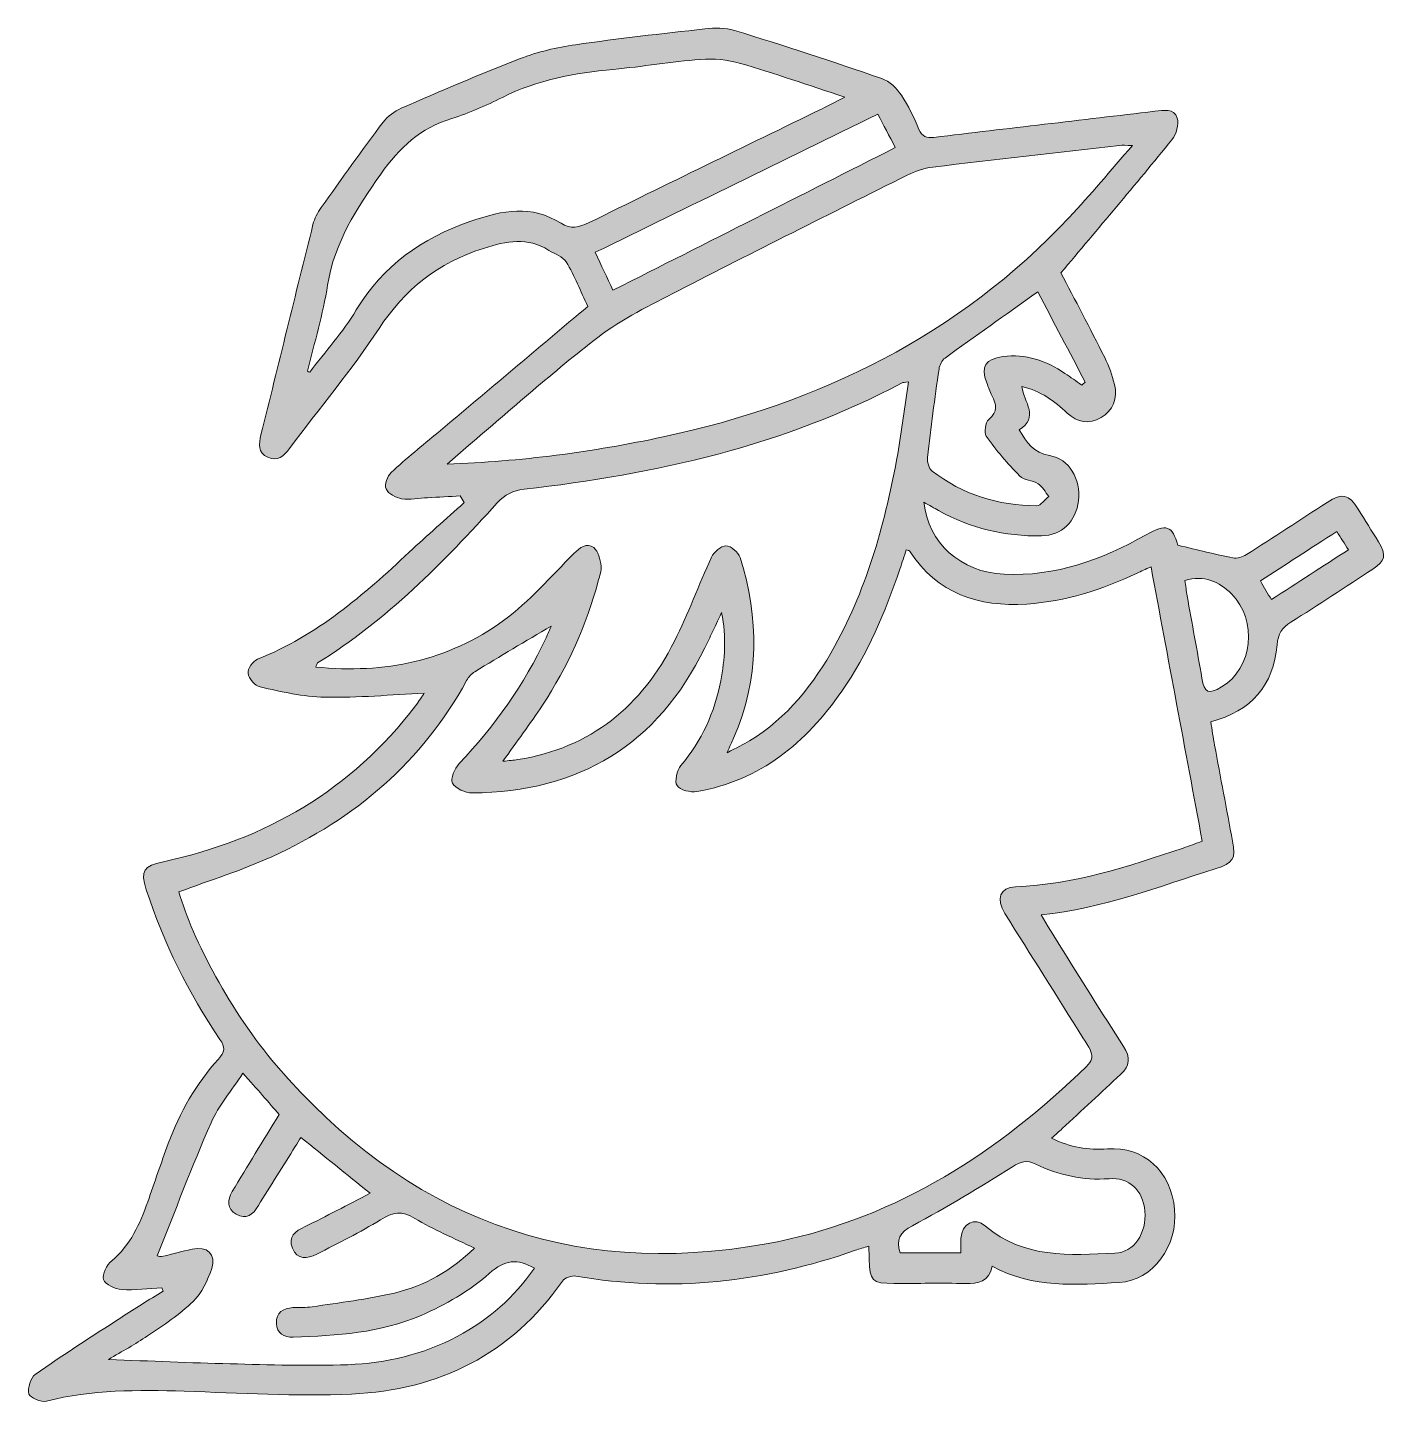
# Model space of a CAD drawing. Header units: inches. Extents: x 115 to 7891, y -2317 to 2748.
# Drawn here: x 1349 to 2292, y -1077 to -123 of the extents above; entities that cross this region are included whole.
import ezdxf

# ---------------------------------------------------------------- set-up
doc = ezdxf.new("R2010")
doc.units = ezdxf.units.IN
doc.header["$MEASUREMENT"] = 0
doc.layers.add('Layer 1', color=7, linetype='Continuous')

# ---------------------------------------------------------------- blocks, each defined once
blk = doc.blocks.new('block 7')
at = {"layer": 'Layer 1', "true_color": 0x92332f}
h = blk.add_hatch(color=17, dxfattribs=at)
h.dxf.hatch_style = 2
edge = h.paths.add_edge_path()
edge.add_spline(control_points=[(2147.03, -482.41), (2161.14, -485.71), (2173.17, -488.8), (2185.35, -491.17), (2188.22, -491.73), (2192.04, -490.57), (2194.63, -488.93), (2213.39, -477.07), (2231.92, -464.84), (2250.58, -452.81), (2261.34, -445.88), (2265.56, -446.83), (2272.27, -457.5), (2277, -465.02), (2281.66, -472.58), (2286.27, -480.16), (2291.81, -489.27), (2291.06, -493.24), (2282.24, -499.03), (2263.42, -511.39), (2244.63, -523.81), (2225.53, -535.72), (2219.34, -539.58), (2216.54, -543.84), (2215.91, -551.41), (2213.57, -579.71), (2198.09, -597.47), (2169.95, -604.87), (2170.82, -610.22), (2171.61, -615.72), (2172.63, -621.18), (2176.73, -643.32), (2180.93, -665.44), (2185.02, -687.59), (2187.36, -700.26), (2185.73, -702.84), (2173.1, -706.81), (2133.88, -719.15), (2095.38, -734.17), (2052.32, -738.78), (2057.03, -746.53), (2060.83, -752.98), (2064.82, -759.33), (2079.66, -782.96), (2094.41, -806.66), (2109.53, -830.11), (2114.3, -837.52), (2113.97, -843.48), (2107.47, -849.44), (2093.91, -861.86), (2080.49, -874.44), (2067.01, -886.95), (2064.75, -889.04), (2062.46, -891.11), (2059.6, -893.72), (2072.54, -899.93), (2085.11, -902.1), (2098.31, -901.09), (2123.4, -899.18), (2142.33, -916.27), (2144.91, -943.12), (2147.3, -968.09), (2129.86, -992.46), (2106.46, -993.7), (2076.82, -995.27), (2046.64, -998), (2018.42, -982.31), (2016.14, -993.02), (2008.92, -994.66), (1999.78, -994.42), (1983.29, -993.99), (1966.79, -994.4), (1950.29, -994.39), (1935.19, -994.38), (1933.28, -992.44), (1933.14, -977.47), (1933.11, -974.96), (1932.93, -972.44), (1932.76, -968.57), (1929.3, -969.6), (1926.39, -970.33), (1923.58, -971.33), (1860.45, -993.65), (1795.96, -1000.78), (1729.67, -989.23), (1726.81, -988.73), (1722.04, -990.43), (1720.44, -992.71), (1684.86, -1043.6), (1634.69, -1068.32), (1574.12, -1071.06), (1535.57, -1072.8), (1496.8, -1070.3), (1458.15, -1069.11), (1426.04, -1068.13), (1394.12, -1067.87), (1362.63, -1075.99), (1359, -1076.92), (1351.15, -1073.68), (1350.48, -1071.04), (1349.44, -1066.99), (1351.49, -1059.72), (1354.76, -1057.42), (1374.17, -1043.73), (1394.28, -1031.03), (1414.22, -1018.11), (1423.91, -1011.83), (1433.75, -1005.78), (1443.52, -999.63), (1443.21, -998.88), (1442.91, -998.14), (1442.6, -997.39), (1433.3, -997.89), (1423.93, -999.2), (1414.71, -998.54), (1410.17, -998.21), (1403.41, -995.08), (1402.22, -991.63), (1401.04, -988.24), (1404.44, -981.41), (1407.88, -978.58), (1421.09, -967.73), (1427.34, -953.04), (1432.81, -937.71), (1437.61, -924.28), (1442.06, -910.72), (1447.05, -897.37), (1455.12, -875.79), (1466.21, -855.86), (1481.88, -838.86), (1486.44, -833.91), (1486.6, -830.63), (1482.87, -825.14), (1460.99, -792.96), (1443.93, -758.35), (1431.83, -721.34), (1427.48, -708.04), (1429.81, -704.96), (1443.67, -701.94), (1514.65, -686.45), (1574.13, -652.23), (1618.56, -593.77), (1621, -590.56), (1623.1, -587.1), (1624.48, -585.07), (1601.66, -586.11), (1578.64, -588.26), (1555.68, -587.81), (1540.63, -587.52), (1525.55, -583.97), (1510.73, -580.74), (1507.22, -579.97), (1502.88, -574.86), (1502.35, -571.25), (1501.91, -568.28), (1505.82, -562.72), (1509.04, -561.45), (1550.13, -545.23), (1582.52, -516.9), (1614.12, -487.33), (1626.63, -475.62), (1639.53, -464.35), (1652.26, -452.88), (1651.36, -451.34), (1650.47, -449.8), (1649.58, -448.26), (1642.01, -448.68), (1634.45, -449.09), (1626.89, -449.51), (1620.87, -449.84), (1614.71, -451.11), (1608.89, -450.19), (1604.86, -449.56), (1599.61, -446.7), (1598.07, -443.37), (1596.8, -440.6), (1598.97, -434.46), (1601.64, -431.97), (1612.05, -422.23), (1623.25, -413.34), (1634.17, -404.15), (1668.61, -375.16), (1703.06, -346.18), (1737.98, -316.8), (1733.02, -306.29), (1728.81, -295.67), (1723.04, -285.98), (1720.79, -282.22), (1715.02, -280.55), (1710.85, -277.93), (1695.95, -268.55), (1682.1, -271.33), (1665.56, -276.62), (1634.02, -286.72), (1611.27, -304.71), (1593.19, -332.17), (1574.21, -360.98), (1551.89, -387.59), (1531.18, -415.27), (1527.23, -420.54), (1522.97, -424.62), (1516.1, -421.47), (1509.09, -418.24), (1509.8, -412.2), (1511.35, -405.93), (1523.38, -357.31), (1535.25, -308.66), (1547.4, -260.07), (1548.44, -255.9), (1550.64, -251.79), (1553.15, -248.26), (1567.28, -228.34), (1581.47, -208.46), (1596.15, -188.94), (1599.19, -184.89), (1603.91, -181.42), (1608.6, -179.39), (1635.94, -167.55), (1663.29, -155.66), (1691.09, -144.97), (1703.33, -140.26), (1716.48, -137.25), (1729.48, -135.36), (1759.28, -131.04), (1789.23, -127.68), (1819.17, -124.4), (1825.93, -123.66), (1833.34, -123.4), (1839.69, -125.37), (1873.9, -135.98), (1907.97, -147.08), (1941.82, -158.78), (1947.13, -160.61), (1952.15, -165.62), (1955.43, -170.43), (1960.39, -177.71), (1964.01, -185.97), (1967.61, -194.08), (1969.81, -199.06), (1972.87, -200.21), (1978, -199.6), (2029.01, -193.47), (2080.04, -187.56), (2131.06, -181.51), (2137.17, -180.78), (2144.54, -179.27), (2146.72, -186.25), (2148.06, -190.54), (2146.09, -197.55), (2143.06, -201.26), (2117.64, -232.42), (2091.64, -263.09), (2066.09, -293.57), (2075.63, -311.93), (2086.26, -331.99), (2096.44, -352.26), (2099.41, -358.17), (2101.55, -364.59), (2103.25, -370.99), (2105.76, -380.49), (2101.95, -389.39), (2093.97, -393.91), (2085.4, -398.77), (2077.47, -397.28), (2070.41, -390.76), (2061.57, -382.59), (2052.24, -375.39), (2038.93, -372.32), (2040.44, -383.43), (2051.33, -393.88), (2037.1, -402.33), (2042.42, -411.14), (2047.02, -418.49), (2058.12, -420.31), (2071.87, -422.57), (2079.91, -436.39), (2078.22, -451.53), (2076.61, -465.89), (2066.66, -475.7), (2052.48, -475.94), (2027.25, -476.36), (2003.43, -470.58), (1981.24, -458.41), (1978.03, -456.65), (1974.86, -454.81), (1971.07, -452.66), (1973.79, -480.73), (1996.69, -501.16), (2026.61, -502.58), (2062.39, -504.28), (2094.6, -492.47), (2125.15, -475.16), (2139.22, -467.18), (2143.48, -468.88), (2147.03, -482.41)], knot_values=[0, 0, 0, 0, 1, 1, 1, 2, 2, 2, 3, 3, 3, 4, 4, 4, 5, 5, 5, 6, 6, 6, 7, 7, 7, 8, 8, 8, 9, 9, 9, 10, 10, 10, 11, 11, 11, 12, 12, 12, 13, 13, 13, 14, 14, 14, 15, 15, 15, 16, 16, 16, 17, 17, 17, 18, 18, 18, 19, 19, 19, 20, 20, 20, 21, 21, 21, 22, 22, 22, 23, 23, 23, 24, 24, 24, 25, 25, 25, 26, 26, 26, 27, 27, 27, 28, 28, 28, 29, 29, 29, 30, 30, 30, 31, 31, 31, 32, 32, 32, 33, 33, 33, 34, 34, 34, 35, 35, 35, 36, 36, 36, 37, 37, 37, 38, 38, 38, 39, 39, 39, 40, 40, 40, 41, 41, 41, 42, 42, 42, 43, 43, 43, 44, 44, 44, 45, 45, 45, 46, 46, 46, 47, 47, 47, 48, 48, 48, 49, 49, 49, 50, 50, 50, 51, 51, 51, 52, 52, 52, 53, 53, 53, 54, 54, 54, 55, 55, 55, 56, 56, 56, 57, 57, 57, 58, 58, 58, 59, 59, 59, 60, 60, 60, 61, 61, 61, 62, 62, 62, 63, 63, 63, 64, 64, 64, 65, 65, 65, 66, 66, 66, 67, 67, 67, 68, 68, 68, 69, 69, 69, 70, 70, 70, 71, 71, 71, 72, 72, 72, 73, 73, 73, 74, 74, 74, 75, 75, 75, 76, 76, 76, 77, 77, 77, 78, 78, 78, 79, 79, 79, 80, 80, 80, 81, 81, 81, 82, 82, 82, 83, 83, 83, 84, 84, 84, 85, 85, 85, 86, 86, 86, 87, 87, 87, 88, 88, 88, 89, 89, 89, 90, 90, 90, 91, 91, 91, 92, 92, 92, 93, 93, 93, 94, 94, 94, 95, 95, 95, 96, 96, 96, 97, 97, 97, 98, 98, 98, 98], degree=3, periodic=1)
edge = h.paths.add_edge_path()
edge.add_spline(control_points=[(1454.47, -722.83), (1463.92, -756.06), (1490.75, -806.61), (1521.84, -842.93), (1611.62, -947.84), (1724.74, -991.65), (1861.58, -966.91), (1946.28, -951.6), (2016.53, -907.68), (2078.31, -849.16), (2090.1, -838), (2090.1, -837.93), (2081.34, -823.99), (2063.3, -795.26), (2045.17, -766.59), (2027.19, -737.82), (2020.91, -727.79), (2023.86, -719.78), (2034.44, -719.34), (2074.94, -717.67), (2112.87, -705.19), (2150.76, -692.41), (2155.12, -690.94), (2159.44, -689.32), (2164.05, -687.67), (2152.15, -623.87), (2140.43, -561.08), (2128.53, -497.36), (2124.47, -499.21), (2121.63, -500.44), (2118.84, -501.76), (2094.56, -513.22), (2069.34, -521.45), (2042.37, -523.19), (2008.79, -525.36), (1980.28, -516.06), (1961, -486.42), (1960.73, -486), (1959.89, -485.96), (1958.83, -485.54), (1957.33, -490.07), (1955.87, -494.56), (1954.36, -499.03), (1944.25, -528.86), (1932.09, -557.74), (1914.01, -583.74), (1889.23, -619.37), (1857.76, -645.62), (1813.68, -653.2), (1809.23, -653.97), (1801.92, -652.27), (1799.91, -649.15), (1798, -646.17), (1799.75, -638.58), (1802.54, -635.22), (1816.87, -617.91), (1826.01, -598.36), (1830.17, -576.47), (1833, -561.55), (1834.22, -546.5), (1830.72, -529.13), (1827.94, -535.15), (1826.25, -538.87), (1824.5, -542.56), (1822.73, -546.28), (1820.9, -549.98), (1819.09, -553.68), (1786.27, -620.82), (1731.95, -653.68), (1657.76, -654.21), (1652.99, -654.24), (1646.2, -651.14), (1644.08, -647.39), (1642.5, -644.58), (1645.7, -637.24), (1648.86, -633.88), (1673.38, -607.77), (1693.86, -579), (1709.13, -546.57), (1710.5, -543.67), (1711.67, -540.67), (1712.62, -538.45), (1694.82, -549.05), (1677.14, -559.47), (1659.6, -570.13), (1657.31, -571.52), (1655.23, -573.83), (1653.94, -576.2), (1623.09, -632.65), (1576.67, -672.1), (1518.83, -698.45), (1498.22, -707.84), (1476.41, -714.61), (1454.47, -722.83)], knot_values=[0, 0, 0, 0, 1, 1, 1, 2, 2, 2, 3, 3, 3, 4, 4, 4, 5, 5, 5, 6, 6, 6, 7, 7, 7, 8, 8, 8, 9, 9, 9, 10, 10, 10, 11, 11, 11, 12, 12, 12, 13, 13, 13, 14, 14, 14, 15, 15, 15, 16, 16, 16, 17, 17, 17, 18, 18, 18, 19, 19, 19, 20, 20, 20, 21, 21, 21, 22, 22, 22, 23, 23, 23, 24, 24, 24, 25, 25, 25, 26, 26, 26, 27, 27, 27, 28, 28, 28, 29, 29, 29, 30, 30, 30, 31, 31, 31, 31], degree=3, periodic=1)
edge = h.paths.add_edge_path()
edge.add_spline(control_points=[(1960.27, -369.07), (1957.6, -369.56), (1956.61, -369.51), (1955.85, -369.91), (1873.77, -413.27), (1785.13, -433.4), (1693.74, -443.58), (1686.06, -444.44), (1680.47, -447.21), (1675.15, -453.07), (1637.61, -494.5), (1598.62, -534.4), (1550.58, -564.1), (1550, -564.46), (1549.91, -565.6), (1549.37, -566.9), (1597.04, -571.73), (1641.19, -562.72), (1679.6, -534.63), (1697.53, -521.51), (1712.37, -504.1), (1728.24, -488.27), (1732.5, -484.02), (1737.18, -480.38), (1742.08, -484.12), (1745.26, -486.55), (1746.5, -492.35), (1747.24, -496.87), (1747.77, -500.07), (1746.12, -503.67), (1745.25, -507.05), (1737.19, -538.02), (1723.99, -566.74), (1706.48, -593.43), (1698.04, -606.3), (1688.75, -618.61), (1679.06, -632.29), (1683.37, -631.78), (1686.45, -631.54), (1689.49, -631.06), (1740.28, -623.05), (1775.43, -593.94), (1798.05, -549.03), (1807.58, -530.11), (1814.75, -510.02), (1823.69, -490.78), (1825.37, -487.16), (1830.33, -482.86), (1833.77, -482.87), (1837.16, -482.88), (1842.52, -487.34), (1843.62, -490.9), (1856.64, -533.15), (1857.42, -575.13), (1838.9, -616.28), (1837.72, -618.9), (1836.64, -621.56), (1834.61, -626.31), (1841.3, -622.77), (1845.88, -620.64), (1850.18, -618.04), (1876.5, -602.1), (1894.66, -578.69), (1909.27, -552.29), (1932.26, -510.71), (1944.46, -465.49), (1952.85, -419.12), (1955.8, -402.79), (1957.75, -386.27), (1960.27, -369.07)], knot_values=[0, 0, 0, 0, 1, 1, 1, 2, 2, 2, 3, 3, 3, 4, 4, 4, 5, 5, 5, 6, 6, 6, 7, 7, 7, 8, 8, 8, 9, 9, 9, 10, 10, 10, 11, 11, 11, 12, 12, 12, 13, 13, 13, 14, 14, 14, 15, 15, 15, 16, 16, 16, 17, 17, 17, 18, 18, 18, 19, 19, 19, 20, 20, 20, 21, 21, 21, 22, 22, 22, 23, 23, 23, 23], degree=3, periodic=1)
edge = h.paths.add_edge_path()
edge.add_spline(control_points=[(1640.35, -426.12), (1691.57, -424.41), (1741.14, -417.83), (1790.21, -407.31), (1898.97, -384), (1994.94, -337.11), (2071.85, -255.06), (2086.48, -239.45), (2100.16, -222.95), (2115.79, -205.15), (2110.84, -205.15), (2108.74, -204.94), (2106.68, -205.18), (2063.52, -210.11), (2020.34, -214.95), (1977.22, -220.23), (1971.12, -220.97), (1964.91, -223.1), (1959.39, -225.86), (1906.35, -252.36), (1853.3, -278.85), (1800.58, -305.96), (1781.5, -315.77), (1761.86, -325.38), (1744.98, -338.33), (1714.06, -362.04), (1684.98, -388.16), (1655.16, -413.3), (1650.17, -417.51), (1645.29, -421.84), (1640.35, -426.12)], knot_values=[0, 0, 0, 0, 1, 1, 1, 2, 2, 2, 3, 3, 3, 4, 4, 4, 5, 5, 5, 6, 6, 6, 7, 7, 7, 8, 8, 8, 9, 9, 9, 10, 10, 10, 10], degree=3, periodic=1)
edge = h.paths.add_edge_path()
edge.add_spline(control_points=[(1543.63, -361.8), (1544.12, -362.03), (1544.62, -362.26), (1545.12, -362.49), (1555.99, -348.14), (1568.18, -334.6), (1577.45, -319.29), (1596.22, -288.31), (1622.48, -269.63), (1656.85, -257.78), (1679.37, -250), (1698.74, -246.1), (1719.39, -259.2), (1725.97, -263.37), (1732.06, -262.07), (1738.91, -258.69), (1792.65, -232.17), (1846.57, -206.01), (1900.42, -179.71), (1905.1, -177.43), (1909.7, -174.99), (1916.21, -171.67), (1890.74, -163.36), (1867.44, -155.2), (1843.78, -148.32), (1834.98, -145.76), (1825.22, -144.81), (1816.09, -145.51), (1795.87, -147.05), (1775.82, -150.63), (1755.62, -152.43), (1728.9, -154.82), (1703.03, -159.7), (1678.75, -171.85), (1667.44, -177.51), (1655.73, -182.77), (1643.67, -186.48), (1622.03, -193.14), (1607.38, -206.71), (1594.37, -225.14), (1577.56, -248.97), (1562.31, -272.48), (1557.56, -302.05), (1554.33, -322.19), (1548.37, -341.9), (1543.63, -361.8)], knot_values=[0, 0, 0, 0, 1, 1, 1, 2, 2, 2, 3, 3, 3, 4, 4, 4, 5, 5, 5, 6, 6, 6, 7, 7, 7, 8, 8, 8, 9, 9, 9, 10, 10, 10, 11, 11, 11, 12, 12, 12, 13, 13, 13, 14, 14, 14, 15, 15, 15, 15], degree=3, periodic=1)
edge = h.paths.add_edge_path()
edge.add_spline(control_points=[(1587.07, -931.86), (1570.31, -918.34), (1555.56, -906.45), (1539.06, -893.15), (1537.86, -895.06), (1536.51, -897.22), (1535.15, -899.37), (1526.59, -913.04), (1517.82, -926.58), (1509.56, -940.42), (1505.74, -946.81), (1501.14, -950.42), (1494.15, -946.36), (1487.6, -942.57), (1487.95, -936.48), (1491.45, -930.65), (1501.97, -913.08), (1512.68, -895.61), (1523.92, -877.1), (1516.95, -869.16), (1508.73, -859.78), (1498.87, -848.55), (1490.82, -860.8), (1481.92, -871.06), (1476.71, -882.94), (1463.41, -913.26), (1451.76, -944.3), (1439.38, -975.23), (1440.51, -975.44), (1441.49, -975.93), (1442.31, -975.74), (1449.4, -974.08), (1456.45, -972.22), (1463.54, -970.56), (1473.8, -968.15), (1480.55, -974.18), (1477.16, -984.04), (1474.35, -992.22), (1470.37, -1000.97), (1464.35, -1006.84), (1454.96, -1016.02), (1443.62, -1023.29), (1432.69, -1030.77), (1424.31, -1036.49), (1415.29, -1041.28), (1405.56, -1047.09), (1434.95, -1048.17), (1462.45, -1049.46), (1489.96, -1050.1), (1517.2, -1050.73), (1544.49, -1051.71), (1571.68, -1050.69), (1598.13, -1049.69), (1623.77, -1043.69), (1647.49, -1031.07), (1669.09, -1019.58), (1686.98, -1004.06), (1700.94, -983.74), (1688.95, -977.13), (1680.59, -977.68), (1669.67, -987.44), (1656.05, -999.62), (1639.22, -1009.19), (1622.32, -1016.52), (1594.36, -1028.65), (1563.98, -1030.58), (1533.77, -1031.62), (1527.2, -1031.84), (1522.34, -1029.14), (1522, -1022.09), (1521.65, -1014.49), (1526.66, -1011.55), (1533.54, -1011.14), (1537.97, -1010.88), (1542.48, -1011.26), (1546.84, -1010.59), (1565.9, -1007.64), (1585.16, -1005.44), (1603.89, -1001.01), (1624.79, -996.07), (1643.22, -985.59), (1659.29, -969.91), (1645.04, -962.88), (1630.99, -957.04), (1618.12, -949.25), (1609.13, -943.81), (1602.81, -944.79), (1594.29, -950.14), (1580.11, -959.03), (1564.9, -966.3), (1550.01, -974.06), (1543.39, -977.51), (1536.54, -978.01), (1533.17, -969.96), (1529.81, -961.96), (1535.15, -958.15), (1541.91, -954.9), (1556.67, -947.79), (1571.12, -940.05), (1587.07, -931.86)], knot_values=[0, 0, 0, 0, 1, 1, 1, 2, 2, 2, 3, 3, 3, 4, 4, 4, 5, 5, 5, 6, 6, 6, 7, 7, 7, 8, 8, 8, 9, 9, 9, 10, 10, 10, 11, 11, 11, 12, 12, 12, 13, 13, 13, 14, 14, 14, 15, 15, 15, 16, 16, 16, 17, 17, 17, 18, 18, 18, 19, 19, 19, 20, 20, 20, 21, 21, 21, 22, 22, 22, 23, 23, 23, 24, 24, 24, 25, 25, 25, 26, 26, 26, 27, 27, 27, 28, 28, 28, 29, 29, 29, 30, 30, 30, 31, 31, 31, 32, 32, 32, 33, 33, 33, 33], degree=3, periodic=1)
edge = h.paths.add_edge_path()
edge.add_spline(control_points=[(1996.62, -973.24), (1996.62, -969.48), (1996.44, -966.34), (1996.66, -963.22), (1997.36, -952.94), (2006.04, -947.93), (2013.76, -954.57), (2040.37, -977.44), (2072.13, -974.58), (2103.41, -973.44), (2116.83, -972.95), (2125.63, -959.36), (2124.24, -944.28), (2122.87, -929.47), (2113.4, -920.66), (2099.39, -921.73), (2081.51, -923.1), (2064.63, -919.31), (2048.73, -911.6), (2042.34, -908.51), (2038.27, -909.89), (2032.58, -913.43), (2009.74, -927.63), (1986.74, -941.67), (1963.04, -954.34), (1954.25, -959.03), (1951.37, -963.69), (1954.61, -973.24), (1968.27, -973.24), (1982.05, -973.24), (1996.62, -973.24)], knot_values=[0, 0, 0, 0, 1, 1, 1, 2, 2, 2, 3, 3, 3, 4, 4, 4, 5, 5, 5, 6, 6, 6, 7, 7, 7, 8, 8, 8, 9, 9, 9, 10, 10, 10, 10], degree=3, periodic=1)
edge = h.paths.add_edge_path()
edge.add_spline(control_points=[(2050.03, -306.75), (2026.96, -323.13), (2006.24, -337.7), (1985.75, -352.6), (1983.59, -354.17), (1981.91, -357.51), (1981.51, -360.25), (1978.58, -380.63), (1975.84, -401.05), (1973.55, -421.51), (1973.2, -424.58), (1974.46, -429.27), (1976.69, -430.97), (1998.06, -447.28), (2022.53, -455.11), (2049.32, -455.05), (2052.1, -455.04), (2054.86, -450.85), (2057.63, -448.6), (2055.19, -445.61), (2053.25, -441.83), (2050.17, -439.83), (2046.33, -437.32), (2040.37, -437.43), (2037.39, -434.39), (2029, -425.84), (2021.18, -416.6), (2014.28, -406.83), (2012.56, -404.4), (2013.69, -397.21), (2016.06, -395.17), (2022.36, -389.73), (2021.4, -384.71), (2018.19, -378.62), (2016.73, -375.83), (2015.77, -372.76), (2014.65, -369.8), (2010.35, -358.5), (2013.54, -353.24), (2025.76, -351.6), (2041.73, -349.45), (2055.79, -354.47), (2068.8, -363.25), (2072.74, -365.9), (2076.6, -368.66), (2080.5, -371.37), (2081.31, -370.7), (2082.11, -370.02), (2082.92, -369.35), (2071.96, -348.48), (2060.99, -327.62), (2050.03, -306.75)], knot_values=[0, 0, 0, 0, 1, 1, 1, 2, 2, 2, 3, 3, 3, 4, 4, 4, 5, 5, 5, 6, 6, 6, 7, 7, 7, 8, 8, 8, 9, 9, 9, 10, 10, 10, 11, 11, 11, 12, 12, 12, 13, 13, 13, 14, 14, 14, 15, 15, 15, 16, 16, 16, 17, 17, 17, 17], degree=3, periodic=1)
edge = h.paths.add_edge_path()
edge.add_spline(control_points=[(1755.44, -305.63), (1821.41, -272.29), (1886.05, -239.63), (1951.2, -206.7), (1946.89, -198.45), (1943.15, -191.29), (1939.12, -183.59), (1873.21, -215.78), (1808.43, -247.42), (1743.15, -279.31), (1747.47, -288.57), (1751.19, -296.52), (1755.44, -305.63)], knot_values=[0, 0, 0, 0, 1, 1, 1, 2, 2, 2, 3, 3, 3, 4, 4, 4, 4], degree=3, periodic=1)
edge = h.paths.add_edge_path()
edge.add_spline(control_points=[(2152.03, -506.89), (2152.59, -510.83), (2152.98, -514.22), (2153.58, -517.57), (2156.97, -536.59), (2160.48, -555.58), (2163.82, -574.61), (2165.63, -584.92), (2168.15, -586.13), (2177.49, -580.73), (2198.98, -568.32), (2202.71, -534.36), (2184.31, -516.17), (2175.61, -507.58), (2165.43, -502.8), (2152.03, -506.89)], knot_values=[0, 0, 0, 0, 1, 1, 1, 2, 2, 2, 3, 3, 3, 4, 4, 4, 5, 5, 5, 5], degree=3, periodic=1)
edge = h.paths.add_edge_path()
edge.add_spline(control_points=[(2257.26, -472.91), (2238.93, -484.8), (2221.81, -495.9), (2204.36, -507.22), (2207.13, -511.92), (2209.43, -515.84), (2211.98, -520.17), (2230.37, -508.25), (2247.75, -496.99), (2265.43, -485.53), (2262.54, -481.07), (2260.21, -477.45), (2257.26, -472.91)], knot_values=[0, 0, 0, 0, 1, 1, 1, 2, 2, 2, 3, 3, 3, 4, 4, 4, 4], degree=3, periodic=1)
at = {"layer": 'Layer 1', "lineweight": 0}
for points, knots in [([(2147.03, -482.41), (2161.14, -485.71), (2173.17, -488.8), (2185.35, -491.17), (2188.22, -491.73), (2192.04, -490.57), (2194.63, -488.93), (2213.39, -477.07), (2231.92, -464.84), (2250.58, -452.81), (2261.34, -445.88), (2265.56, -446.83), (2272.27, -457.5), (2277, -465.02), (2281.66, -472.58), (2286.27, -480.16), (2291.81, -489.27), (2291.06, -493.24), (2282.24, -499.03), (2263.42, -511.39), (2244.63, -523.81), (2225.53, -535.72), (2219.34, -539.58), (2216.54, -543.84), (2215.91, -551.41), (2213.57, -579.71), (2198.09, -597.47), (2169.95, -604.87), (2170.82, -610.22), (2171.61, -615.72), (2172.63, -621.18), (2176.73, -643.32), (2180.93, -665.44), (2185.02, -687.59), (2187.36, -700.26), (2185.73, -702.84), (2173.1, -706.81), (2133.88, -719.15), (2095.38, -734.17), (2052.32, -738.78), (2057.03, -746.53), (2060.83, -752.98), (2064.82, -759.33), (2079.66, -782.96), (2094.41, -806.66), (2109.53, -830.11), (2114.3, -837.52), (2113.97, -843.48), (2107.47, -849.44), (2093.91, -861.86), (2080.49, -874.44), (2067.01, -886.95), (2064.75, -889.04), (2062.46, -891.11), (2059.6, -893.72), (2072.54, -899.93), (2085.11, -902.1), (2098.31, -901.09), (2123.4, -899.18), (2142.33, -916.27), (2144.91, -943.12), (2147.3, -968.09), (2129.86, -992.46), (2106.46, -993.7), (2076.82, -995.27), (2046.64, -998), (2018.42, -982.31), (2016.14, -993.02), (2008.92, -994.66), (1999.78, -994.42), (1983.29, -993.99), (1966.79, -994.4), (1950.29, -994.39), (1935.19, -994.38), (1933.28, -992.44), (1933.14, -977.47), (1933.11, -974.96), (1932.93, -972.44), (1932.76, -968.57), (1929.3, -969.6), (1926.39, -970.33), (1923.58, -971.33), (1860.45, -993.65), (1795.96, -1000.78), (1729.67, -989.23), (1726.81, -988.73), (1722.04, -990.43), (1720.44, -992.71), (1684.86, -1043.6), (1634.69, -1068.32), (1574.12, -1071.06), (1535.57, -1072.8), (1496.8, -1070.3), (1458.15, -1069.11), (1426.04, -1068.13), (1394.12, -1067.87), (1362.63, -1075.99), (1359, -1076.92), (1351.15, -1073.68), (1350.48, -1071.04), (1349.44, -1066.99), (1351.49, -1059.72), (1354.76, -1057.42), (1374.17, -1043.73), (1394.28, -1031.03), (1414.22, -1018.11), (1423.91, -1011.83), (1433.75, -1005.78), (1443.52, -999.63), (1443.21, -998.88), (1442.91, -998.14), (1442.6, -997.39), (1433.3, -997.89), (1423.93, -999.2), (1414.71, -998.54), (1410.17, -998.21), (1403.41, -995.08), (1402.22, -991.63), (1401.04, -988.24), (1404.44, -981.41), (1407.88, -978.58), (1421.09, -967.73), (1427.34, -953.04), (1432.81, -937.71), (1437.61, -924.28), (1442.06, -910.72), (1447.05, -897.37), (1455.12, -875.79), (1466.21, -855.86), (1481.88, -838.86), (1486.44, -833.91), (1486.6, -830.63), (1482.87, -825.14), (1460.99, -792.96), (1443.93, -758.35), (1431.83, -721.34), (1427.48, -708.04), (1429.81, -704.96), (1443.67, -701.94), (1514.65, -686.45), (1574.13, -652.23), (1618.56, -593.77), (1621, -590.56), (1623.1, -587.1), (1624.48, -585.07), (1601.66, -586.11), (1578.64, -588.26), (1555.68, -587.81), (1540.63, -587.52), (1525.55, -583.97), (1510.73, -580.74), (1507.22, -579.97), (1502.88, -574.86), (1502.35, -571.25), (1501.91, -568.28), (1505.82, -562.72), (1509.04, -561.45), (1550.13, -545.23), (1582.52, -516.9), (1614.12, -487.33), (1626.63, -475.62), (1639.53, -464.35), (1652.26, -452.88), (1651.36, -451.34), (1650.47, -449.8), (1649.58, -448.26), (1642.01, -448.68), (1634.45, -449.09), (1626.89, -449.51), (1620.87, -449.84), (1614.71, -451.11), (1608.89, -450.19), (1604.86, -449.56), (1599.61, -446.7), (1598.07, -443.37), (1596.8, -440.6), (1598.97, -434.46), (1601.64, -431.97), (1612.05, -422.23), (1623.25, -413.34), (1634.17, -404.15), (1668.61, -375.16), (1703.06, -346.18), (1737.98, -316.8), (1733.02, -306.29), (1728.81, -295.67), (1723.04, -285.98), (1720.79, -282.22), (1715.02, -280.55), (1710.85, -277.93), (1695.95, -268.55), (1682.1, -271.33), (1665.56, -276.62), (1634.02, -286.72), (1611.27, -304.71), (1593.19, -332.17), (1574.21, -360.98), (1551.89, -387.59), (1531.18, -415.27), (1527.23, -420.54), (1522.97, -424.62), (1516.1, -421.47), (1509.09, -418.24), (1509.8, -412.2), (1511.35, -405.93), (1523.38, -357.31), (1535.25, -308.66), (1547.4, -260.07), (1548.44, -255.9), (1550.64, -251.79), (1553.15, -248.26), (1567.28, -228.34), (1581.47, -208.46), (1596.15, -188.94), (1599.19, -184.89), (1603.91, -181.42), (1608.6, -179.39), (1635.94, -167.55), (1663.29, -155.66), (1691.09, -144.97), (1703.33, -140.26), (1716.48, -137.25), (1729.48, -135.36), (1759.28, -131.04), (1789.23, -127.68), (1819.17, -124.4), (1825.93, -123.66), (1833.34, -123.4), (1839.69, -125.37), (1873.9, -135.98), (1907.97, -147.08), (1941.82, -158.78), (1947.13, -160.61), (1952.15, -165.62), (1955.43, -170.43), (1960.39, -177.71), (1964.01, -185.97), (1967.61, -194.08), (1969.81, -199.06), (1972.87, -200.21), (1978, -199.6), (2029.01, -193.47), (2080.04, -187.56), (2131.06, -181.51), (2137.17, -180.78), (2144.54, -179.27), (2146.72, -186.25), (2148.06, -190.54), (2146.09, -197.55), (2143.06, -201.26), (2117.64, -232.42), (2091.64, -263.09), (2066.09, -293.57), (2075.63, -311.93), (2086.26, -331.99), (2096.44, -352.26), (2099.41, -358.17), (2101.55, -364.59), (2103.25, -370.99), (2105.76, -380.49), (2101.95, -389.39), (2093.97, -393.91), (2085.4, -398.77), (2077.47, -397.28), (2070.41, -390.76), (2061.57, -382.59), (2052.24, -375.39), (2038.93, -372.32), (2040.44, -383.43), (2051.33, -393.88), (2037.1, -402.33), (2042.42, -411.14), (2047.02, -418.49), (2058.12, -420.31), (2071.87, -422.57), (2079.91, -436.39), (2078.22, -451.53), (2076.61, -465.89), (2066.66, -475.7), (2052.48, -475.94), (2027.25, -476.36), (2003.43, -470.58), (1981.24, -458.41), (1978.03, -456.65), (1974.86, -454.81), (1971.07, -452.66), (1973.79, -480.73), (1996.69, -501.16), (2026.61, -502.58), (2062.39, -504.28), (2094.6, -492.47), (2125.15, -475.16), (2139.22, -467.18), (2143.48, -468.88), (2147.03, -482.41)], [0, 0, 0, 0, 1, 1, 1, 2, 2, 2, 3, 3, 3, 4, 4, 4, 5, 5, 5, 6, 6, 6, 7, 7, 7, 8, 8, 8, 9, 9, 9, 10, 10, 10, 11, 11, 11, 12, 12, 12, 13, 13, 13, 14, 14, 14, 15, 15, 15, 16, 16, 16, 17, 17, 17, 18, 18, 18, 19, 19, 19, 20, 20, 20, 21, 21, 21, 22, 22, 22, 23, 23, 23, 24, 24, 24, 25, 25, 25, 26, 26, 26, 27, 27, 27, 28, 28, 28, 29, 29, 29, 30, 30, 30, 31, 31, 31, 32, 32, 32, 33, 33, 33, 34, 34, 34, 35, 35, 35, 36, 36, 36, 37, 37, 37, 38, 38, 38, 39, 39, 39, 40, 40, 40, 41, 41, 41, 42, 42, 42, 43, 43, 43, 44, 44, 44, 45, 45, 45, 46, 46, 46, 47, 47, 47, 48, 48, 48, 49, 49, 49, 50, 50, 50, 51, 51, 51, 52, 52, 52, 53, 53, 53, 54, 54, 54, 55, 55, 55, 56, 56, 56, 57, 57, 57, 58, 58, 58, 59, 59, 59, 60, 60, 60, 61, 61, 61, 62, 62, 62, 63, 63, 63, 64, 64, 64, 65, 65, 65, 66, 66, 66, 67, 67, 67, 68, 68, 68, 69, 69, 69, 70, 70, 70, 71, 71, 71, 72, 72, 72, 73, 73, 73, 74, 74, 74, 75, 75, 75, 76, 76, 76, 77, 77, 77, 78, 78, 78, 79, 79, 79, 80, 80, 80, 81, 81, 81, 82, 82, 82, 83, 83, 83, 84, 84, 84, 85, 85, 85, 86, 86, 86, 87, 87, 87, 88, 88, 88, 89, 89, 89, 90, 90, 90, 91, 91, 91, 92, 92, 92, 93, 93, 93, 94, 94, 94, 95, 95, 95, 96, 96, 96, 97, 97, 97, 98, 98, 98, 98]), ([(1543.63, -361.8), (1544.12, -362.03), (1544.62, -362.26), (1545.12, -362.49), (1555.99, -348.14), (1568.18, -334.6), (1577.45, -319.29), (1596.22, -288.31), (1622.48, -269.63), (1656.85, -257.78), (1679.37, -250), (1698.74, -246.1), (1719.39, -259.2), (1725.97, -263.37), (1732.06, -262.07), (1738.91, -258.69), (1792.65, -232.17), (1846.57, -206.01), (1900.42, -179.71), (1905.1, -177.43), (1909.7, -174.99), (1916.21, -171.67), (1890.74, -163.36), (1867.44, -155.2), (1843.78, -148.32), (1834.98, -145.76), (1825.22, -144.81), (1816.09, -145.51), (1795.87, -147.05), (1775.82, -150.63), (1755.62, -152.43), (1728.9, -154.82), (1703.03, -159.7), (1678.75, -171.85), (1667.44, -177.51), (1655.73, -182.77), (1643.67, -186.48), (1622.03, -193.14), (1607.38, -206.71), (1594.37, -225.14), (1577.56, -248.97), (1562.31, -272.48), (1557.56, -302.05), (1554.33, -322.19), (1548.37, -341.9), (1543.63, -361.8)], [0, 0, 0, 0, 1, 1, 1, 2, 2, 2, 3, 3, 3, 4, 4, 4, 5, 5, 5, 6, 6, 6, 7, 7, 7, 8, 8, 8, 9, 9, 9, 10, 10, 10, 11, 11, 11, 12, 12, 12, 13, 13, 13, 14, 14, 14, 15, 15, 15, 15]), ([(1755.44, -305.63), (1821.41, -272.29), (1886.05, -239.63), (1951.2, -206.7), (1946.89, -198.45), (1943.15, -191.29), (1939.12, -183.59), (1873.21, -215.78), (1808.43, -247.42), (1743.15, -279.31), (1747.47, -288.57), (1751.19, -296.52), (1755.44, -305.63)], [0, 0, 0, 0, 1, 1, 1, 2, 2, 2, 3, 3, 3, 4, 4, 4, 4]), ([(1640.35, -426.12), (1691.57, -424.41), (1741.14, -417.83), (1790.21, -407.31), (1898.97, -384), (1994.94, -337.11), (2071.85, -255.06), (2086.48, -239.45), (2100.16, -222.95), (2115.79, -205.15), (2110.84, -205.15), (2108.74, -204.94), (2106.68, -205.18), (2063.52, -210.11), (2020.34, -214.95), (1977.22, -220.23), (1971.12, -220.97), (1964.91, -223.1), (1959.39, -225.86), (1906.35, -252.36), (1853.3, -278.85), (1800.58, -305.96), (1781.5, -315.77), (1761.86, -325.38), (1744.98, -338.33), (1714.06, -362.04), (1684.98, -388.16), (1655.16, -413.3), (1650.17, -417.51), (1645.29, -421.84), (1640.35, -426.12)], [0, 0, 0, 0, 1, 1, 1, 2, 2, 2, 3, 3, 3, 4, 4, 4, 5, 5, 5, 6, 6, 6, 7, 7, 7, 8, 8, 8, 9, 9, 9, 10, 10, 10, 10]), ([(2050.03, -306.75), (2026.96, -323.13), (2006.24, -337.7), (1985.75, -352.6), (1983.59, -354.17), (1981.91, -357.51), (1981.51, -360.25), (1978.58, -380.63), (1975.84, -401.05), (1973.55, -421.51), (1973.2, -424.58), (1974.46, -429.27), (1976.69, -430.97), (1998.06, -447.28), (2022.53, -455.11), (2049.32, -455.05), (2052.1, -455.04), (2054.86, -450.85), (2057.63, -448.6), (2055.19, -445.61), (2053.25, -441.83), (2050.17, -439.83), (2046.33, -437.32), (2040.37, -437.43), (2037.39, -434.39), (2029, -425.84), (2021.18, -416.6), (2014.28, -406.83), (2012.56, -404.4), (2013.69, -397.21), (2016.06, -395.17), (2022.36, -389.73), (2021.4, -384.71), (2018.19, -378.62), (2016.73, -375.83), (2015.77, -372.76), (2014.65, -369.8), (2010.35, -358.5), (2013.54, -353.24), (2025.76, -351.6), (2041.73, -349.45), (2055.79, -354.47), (2068.8, -363.25), (2072.74, -365.9), (2076.6, -368.66), (2080.5, -371.37), (2081.31, -370.7), (2082.11, -370.02), (2082.92, -369.35), (2071.96, -348.48), (2060.99, -327.62), (2050.03, -306.75)], [0, 0, 0, 0, 1, 1, 1, 2, 2, 2, 3, 3, 3, 4, 4, 4, 5, 5, 5, 6, 6, 6, 7, 7, 7, 8, 8, 8, 9, 9, 9, 10, 10, 10, 11, 11, 11, 12, 12, 12, 13, 13, 13, 14, 14, 14, 15, 15, 15, 16, 16, 16, 17, 17, 17, 17]), ([(1960.27, -369.07), (1957.6, -369.56), (1956.61, -369.51), (1955.85, -369.91), (1873.77, -413.27), (1785.13, -433.4), (1693.74, -443.58), (1686.06, -444.44), (1680.47, -447.21), (1675.15, -453.07), (1637.61, -494.5), (1598.62, -534.4), (1550.58, -564.1), (1550, -564.46), (1549.91, -565.6), (1549.37, -566.9), (1597.04, -571.73), (1641.19, -562.72), (1679.6, -534.63), (1697.53, -521.51), (1712.37, -504.1), (1728.24, -488.27), (1732.5, -484.02), (1737.18, -480.38), (1742.08, -484.12), (1745.26, -486.55), (1746.5, -492.35), (1747.24, -496.87), (1747.77, -500.07), (1746.12, -503.67), (1745.25, -507.05), (1737.19, -538.02), (1723.99, -566.74), (1706.48, -593.43), (1698.04, -606.3), (1688.75, -618.61), (1679.06, -632.29), (1683.37, -631.78), (1686.45, -631.54), (1689.49, -631.06), (1740.28, -623.05), (1775.43, -593.94), (1798.05, -549.03), (1807.58, -530.11), (1814.75, -510.02), (1823.69, -490.78), (1825.37, -487.16), (1830.33, -482.86), (1833.77, -482.87), (1837.16, -482.88), (1842.52, -487.34), (1843.62, -490.9), (1856.64, -533.15), (1857.42, -575.13), (1838.9, -616.28), (1837.72, -618.9), (1836.64, -621.56), (1834.61, -626.31), (1841.3, -622.77), (1845.88, -620.64), (1850.18, -618.04), (1876.5, -602.1), (1894.66, -578.69), (1909.27, -552.29), (1932.26, -510.71), (1944.46, -465.49), (1952.85, -419.12), (1955.8, -402.79), (1957.75, -386.27), (1960.27, -369.07)], [0, 0, 0, 0, 1, 1, 1, 2, 2, 2, 3, 3, 3, 4, 4, 4, 5, 5, 5, 6, 6, 6, 7, 7, 7, 8, 8, 8, 9, 9, 9, 10, 10, 10, 11, 11, 11, 12, 12, 12, 13, 13, 13, 14, 14, 14, 15, 15, 15, 16, 16, 16, 17, 17, 17, 18, 18, 18, 19, 19, 19, 20, 20, 20, 21, 21, 21, 22, 22, 22, 23, 23, 23, 23]), ([(2257.26, -472.91), (2238.93, -484.8), (2221.81, -495.9), (2204.36, -507.22), (2207.13, -511.92), (2209.43, -515.84), (2211.98, -520.17), (2230.37, -508.25), (2247.75, -496.99), (2265.43, -485.53), (2262.54, -481.07), (2260.21, -477.45), (2257.26, -472.91)], [0, 0, 0, 0, 1, 1, 1, 2, 2, 2, 3, 3, 3, 4, 4, 4, 4]), ([(1454.47, -722.83), (1463.92, -756.06), (1490.75, -806.61), (1521.84, -842.93), (1611.62, -947.84), (1724.74, -991.65), (1861.58, -966.91), (1946.28, -951.6), (2016.53, -907.68), (2078.31, -849.16), (2090.1, -838), (2090.1, -837.93), (2081.34, -823.99), (2063.3, -795.26), (2045.17, -766.59), (2027.19, -737.82), (2020.91, -727.79), (2023.86, -719.78), (2034.44, -719.34), (2074.94, -717.67), (2112.87, -705.19), (2150.76, -692.41), (2155.12, -690.94), (2159.44, -689.32), (2164.05, -687.67), (2152.15, -623.87), (2140.43, -561.08), (2128.53, -497.36), (2124.47, -499.21), (2121.63, -500.44), (2118.84, -501.76), (2094.56, -513.22), (2069.34, -521.45), (2042.37, -523.19), (2008.79, -525.36), (1980.28, -516.06), (1961, -486.42), (1960.73, -486), (1959.89, -485.96), (1958.83, -485.54), (1957.33, -490.07), (1955.87, -494.56), (1954.36, -499.03), (1944.25, -528.86), (1932.09, -557.74), (1914.01, -583.74), (1889.23, -619.37), (1857.76, -645.62), (1813.68, -653.2), (1809.23, -653.97), (1801.92, -652.27), (1799.91, -649.15), (1798, -646.17), (1799.75, -638.58), (1802.54, -635.22), (1816.87, -617.91), (1826.01, -598.36), (1830.17, -576.47), (1833, -561.55), (1834.22, -546.5), (1830.72, -529.13), (1827.94, -535.15), (1826.25, -538.87), (1824.5, -542.56), (1822.73, -546.28), (1820.9, -549.98), (1819.09, -553.68), (1786.27, -620.82), (1731.95, -653.68), (1657.76, -654.21), (1652.99, -654.24), (1646.2, -651.14), (1644.08, -647.39), (1642.5, -644.58), (1645.7, -637.24), (1648.86, -633.88), (1673.38, -607.77), (1693.86, -579), (1709.13, -546.57), (1710.5, -543.67), (1711.67, -540.67), (1712.62, -538.45), (1694.82, -549.05), (1677.14, -559.47), (1659.6, -570.13), (1657.31, -571.52), (1655.23, -573.83), (1653.94, -576.2), (1623.09, -632.65), (1576.67, -672.1), (1518.83, -698.45), (1498.22, -707.84), (1476.41, -714.61), (1454.47, -722.83)], [0, 0, 0, 0, 1, 1, 1, 2, 2, 2, 3, 3, 3, 4, 4, 4, 5, 5, 5, 6, 6, 6, 7, 7, 7, 8, 8, 8, 9, 9, 9, 10, 10, 10, 11, 11, 11, 12, 12, 12, 13, 13, 13, 14, 14, 14, 15, 15, 15, 16, 16, 16, 17, 17, 17, 18, 18, 18, 19, 19, 19, 20, 20, 20, 21, 21, 21, 22, 22, 22, 23, 23, 23, 24, 24, 24, 25, 25, 25, 26, 26, 26, 27, 27, 27, 28, 28, 28, 29, 29, 29, 30, 30, 30, 31, 31, 31, 31]), ([(2152.03, -506.89), (2152.59, -510.83), (2152.98, -514.22), (2153.58, -517.57), (2156.97, -536.59), (2160.48, -555.58), (2163.82, -574.61), (2165.63, -584.92), (2168.15, -586.13), (2177.49, -580.73), (2198.98, -568.32), (2202.71, -534.36), (2184.31, -516.17), (2175.61, -507.58), (2165.43, -502.8), (2152.03, -506.89)], [0, 0, 0, 0, 1, 1, 1, 2, 2, 2, 3, 3, 3, 4, 4, 4, 5, 5, 5, 5]), ([(1587.07, -931.86), (1570.31, -918.34), (1555.56, -906.45), (1539.06, -893.15), (1537.86, -895.06), (1536.51, -897.22), (1535.15, -899.37), (1526.59, -913.04), (1517.82, -926.58), (1509.56, -940.42), (1505.74, -946.81), (1501.14, -950.42), (1494.15, -946.36), (1487.6, -942.57), (1487.95, -936.48), (1491.45, -930.65), (1501.97, -913.08), (1512.68, -895.61), (1523.92, -877.1), (1516.95, -869.16), (1508.73, -859.78), (1498.87, -848.55), (1490.82, -860.8), (1481.92, -871.06), (1476.71, -882.94), (1463.41, -913.26), (1451.76, -944.3), (1439.38, -975.23), (1440.51, -975.44), (1441.49, -975.93), (1442.31, -975.74), (1449.4, -974.08), (1456.45, -972.22), (1463.54, -970.56), (1473.8, -968.15), (1480.55, -974.18), (1477.16, -984.04), (1474.35, -992.22), (1470.37, -1000.97), (1464.35, -1006.84), (1454.96, -1016.02), (1443.62, -1023.29), (1432.69, -1030.77), (1424.31, -1036.49), (1415.29, -1041.28), (1405.56, -1047.09), (1434.95, -1048.17), (1462.45, -1049.46), (1489.96, -1050.1), (1517.2, -1050.73), (1544.49, -1051.71), (1571.68, -1050.69), (1598.13, -1049.69), (1623.77, -1043.69), (1647.49, -1031.07), (1669.09, -1019.58), (1686.98, -1004.06), (1700.94, -983.74), (1688.95, -977.13), (1680.59, -977.68), (1669.67, -987.44), (1656.05, -999.62), (1639.22, -1009.19), (1622.32, -1016.52), (1594.36, -1028.65), (1563.98, -1030.58), (1533.77, -1031.62), (1527.2, -1031.84), (1522.34, -1029.14), (1522, -1022.09), (1521.65, -1014.49), (1526.66, -1011.55), (1533.54, -1011.14), (1537.97, -1010.88), (1542.48, -1011.26), (1546.84, -1010.59), (1565.9, -1007.64), (1585.16, -1005.44), (1603.89, -1001.01), (1624.79, -996.07), (1643.22, -985.59), (1659.29, -969.91), (1645.04, -962.88), (1630.99, -957.04), (1618.12, -949.25), (1609.13, -943.81), (1602.81, -944.79), (1594.29, -950.14), (1580.11, -959.03), (1564.9, -966.3), (1550.01, -974.06), (1543.39, -977.51), (1536.54, -978.01), (1533.17, -969.96), (1529.81, -961.96), (1535.15, -958.15), (1541.91, -954.9), (1556.67, -947.79), (1571.12, -940.05), (1587.07, -931.86)], [0, 0, 0, 0, 1, 1, 1, 2, 2, 2, 3, 3, 3, 4, 4, 4, 5, 5, 5, 6, 6, 6, 7, 7, 7, 8, 8, 8, 9, 9, 9, 10, 10, 10, 11, 11, 11, 12, 12, 12, 13, 13, 13, 14, 14, 14, 15, 15, 15, 16, 16, 16, 17, 17, 17, 18, 18, 18, 19, 19, 19, 20, 20, 20, 21, 21, 21, 22, 22, 22, 23, 23, 23, 24, 24, 24, 25, 25, 25, 26, 26, 26, 27, 27, 27, 28, 28, 28, 29, 29, 29, 30, 30, 30, 31, 31, 31, 32, 32, 32, 33, 33, 33, 33]), ([(1996.62, -973.24), (1996.62, -969.48), (1996.44, -966.34), (1996.66, -963.22), (1997.36, -952.94), (2006.04, -947.93), (2013.76, -954.57), (2040.37, -977.44), (2072.13, -974.58), (2103.41, -973.44), (2116.83, -972.95), (2125.63, -959.36), (2124.24, -944.28), (2122.87, -929.47), (2113.4, -920.66), (2099.39, -921.73), (2081.51, -923.1), (2064.63, -919.31), (2048.73, -911.6), (2042.34, -908.51), (2038.27, -909.89), (2032.58, -913.43), (2009.74, -927.63), (1986.74, -941.67), (1963.04, -954.34), (1954.25, -959.03), (1951.37, -963.69), (1954.61, -973.24), (1968.27, -973.24), (1982.05, -973.24), (1996.62, -973.24)], [0, 0, 0, 0, 1, 1, 1, 2, 2, 2, 3, 3, 3, 4, 4, 4, 5, 5, 5, 6, 6, 6, 7, 7, 7, 8, 8, 8, 9, 9, 9, 10, 10, 10, 10])]:
    blk.add_open_spline(points, degree=3, knots=knots, dxfattribs=at)

msp = doc.modelspace()

# ---------------------------------------------------------------- block references
at = {"layer": 'Layer 1'}
msp.add_blockref('block 7', (0, 0), dxfattribs=at)

doc.saveas('drawing.dxf')
